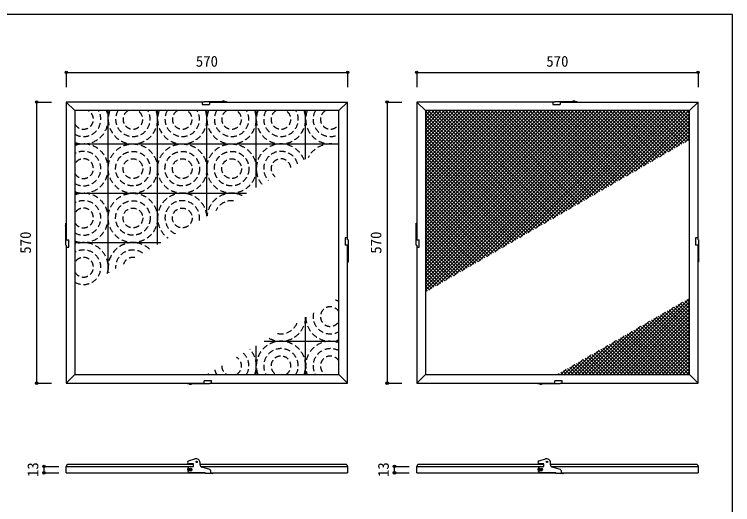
# Model space of a CAD drawing. Units: millimetres, scale not verified. Extents: x -1420 to 1420, y -994 to 994.
# Drawn here: x -35 to 1420, y 0 to 994 of the extents above; entities that cross this region are included whole.
import ezdxf
from ezdxf.enums import TextEntityAlignment as Align

# ---------------------------------------------------------------- set-up
doc = ezdxf.new("R2010")
doc.units = ezdxf.units.MM
doc.header["$LTSCALE"] = 10
doc.header["$PDMODE"] = 32
doc.header["$PDSIZE"] = 5
doc.linetypes.add('DASHED1', pattern=[1.8, 1.2, -0.6])
for name, color, linetype in [('0-0_0', 7, 'Continuous'), ('1-0', 7, 'Continuous'), ('1-1', 7, 'DASHED1'), ('1-2', 7, 'Continuous'), ('1-3', 7, 'Continuous'), ('1-F', 7, 'Continuous')]:
    doc.layers.add(name, color=color, linetype=linetype)
doc.styles.add('ＭＳ ゴシック', font='')
doc.styles.get('ＭＳ ゴシック').set_extended_font_data('MS Gothic')

msp = doc.modelspace()

# ---------------------------------------------------------------- linework, layer by layer
at = {"layer": '0-0_0'}
msp.add_lwpolyline([(-1420, -994), (1420, -994), (1420, 994), (-1420, 994)], close=True, dxfattribs=at)
at = {"layer": '1-0'}
for p, q in [((87.5, 798.76), (70, 816.26)), ((349.5, 817.26), (394.5, 817.26)), ((349.5, 817.26), (349.5, 816.26)), ((360.5, 817.26), (360.5, 811.26)), ((360.5, 816.26), (640, 816.26)), ((394.5, 817.26), (394.5, 816.26)), ((622.5, 798.76), (640, 816.26)), ((640, 536.76), (640, 816.26)), ((797.5, 798.76), (780, 816.26)), ((1059.5, 817.26), (1104.5, 817.26)), ((1059.5, 817.26), (1059.5, 816.26)), ((1070.5, 817.26), (1070.5, 811.26)), ((1070.5, 816.26), (1350, 816.26)), ((1104.5, 817.26), (1104.5, 816.26)), ((1332.5, 798.76), (1350, 816.26)), ((1350, 536.76), (1350, 816.26)), ((69, 570.76), (70, 570.76)), ((69, 525.76), (69, 570.76)), ((779, 570.76), (780, 570.76)), ((779, 525.76), (779, 570.76)), ((69, 536.76), (75, 536.76)), ((69, 525.76), (70, 525.76)), ((641, 525.76), (635, 525.76)), ((641, 536.76), (640, 536.76)), ((641, 536.76), (641, 491.76)), ((779, 536.76), (785, 536.76)), ((779, 525.76), (780, 525.76)), ((1351, 525.76), (1345, 525.76)), ((1351, 536.76), (1350, 536.76)), ((1351, 536.76), (1351, 491.76)), ((641, 491.76), (640, 491.76)), ((1351, 491.76), (1350, 491.76)), ((87.5, 263.76), (70, 246.26)), ((622.5, 263.76), (640, 246.26)), ((797.5, 263.76), (780, 246.26)), ((1332.5, 263.76), (1350, 246.26)), ((349.5, 245.26), (349.5, 251.26)), ((1059.5, 245.26), (1059.5, 251.26)), ((315.5, 245.26), (315.5, 246.26)), ((360.5, 245.26), (315.5, 245.26)), ((360.5, 245.26), (360.5, 246.26)), ((1025.5, 245.26), (1025.5, 246.26)), ((1070.5, 245.26), (1025.5, 245.26)), ((1070.5, 245.26), (1070.5, 246.26)), ((317.83, 88.87), (330.74, 92.67)), ((1027.83, 88.87), (1040.74, 92.67)), ((71.45, 80.39), (70, 77.5)), ((70, 77.5), (327.5, 77.5)), ((70, 64.5), (70, 77.5)), ((327.5, 81.5), (73.24, 81.5)), ((321.5, 77), (327.5, 77)), ((341, 81), (341, 85)), ((636.76, 81.5), (341, 81.5)), ((361.11, 70.94), (344.48, 76.23)), ((638.55, 80.39), (640, 77.5)), ((781.45, 80.39), (780, 77.5)), ((780, 77.5), (1037.5, 77.5)), ((780, 64.5), (780, 77.5)), ((1037.5, 81.5), (783.24, 81.5)), ((1031.5, 77), (1037.5, 77)), ((1051, 81), (1051, 85)), ((1346.76, 81.5), (1051, 81.5)), ((1052.43, 77.5), (1350, 77.5)), ((1071.11, 70.94), (1054.48, 76.23)), ((1348.55, 80.39), (1350, 77.5)), ((1350, 77.5), (1350, 64.5)), ((70, 64.5), (351.5, 64.5)), ((321.5, 65), (351.5, 65)), ((351.5, 63.5), (351.5, 65)), ((351.5, 63.5), (362.5, 63.5)), ((362.5, 69.04), (362.5, 63.5)), ((366.3, 63.55), (362.5, 64.5)), ((362.5, 64.5), (640, 64.5)), ((366.06, 62.61), (362.5, 63.5)), ((366.45, 63.3), (366.3, 62.75)), ((780, 64.5), (1061.5, 64.5)), ((1031.5, 65), (1061.5, 65)), ((1061.5, 63.5), (1061.5, 65)), ((1061.5, 63.5), (1072.5, 63.5)), ((1072.5, 69.04), (1072.5, 63.5)), ((1076.3, 63.55), (1072.5, 64.5)), ((1072.5, 64.5), (1350, 64.5)), ((1076.06, 62.61), (1072.5, 63.5)), ((1076.45, 63.3), (1076.3, 62.75))]:
    msp.add_line(p, q, dxfattribs=at)
for points in [[(349.5, 816.26), (70, 816.26), (70, 536.76)], [(345.5, 816.26), (345.5, 811.26), (360.5, 811.26)], [(1059.5, 816.26), (780, 816.26), (780, 536.76)], [(1055.5, 816.26), (1055.5, 811.26), (1070.5, 811.26)], [(640, 540.76), (635, 540.76), (635, 525.76)], [(1350, 540.76), (1345, 540.76), (1345, 525.76)], [(70, 521.76), (75, 521.76), (75, 536.76)], [(70, 525.76), (70, 246.26), (349.5, 246.26)], [(360.5, 246.26), (640, 246.26), (640, 525.76)], [(780, 521.76), (785, 521.76), (785, 536.76)], [(780, 525.76), (780, 246.26), (1059.5, 246.26)], [(1070.5, 246.26), (1350, 246.26), (1350, 525.76)], [(364.5, 246.26), (364.5, 251.26), (349.5, 251.26)], [(1074.5, 246.26), (1074.5, 251.26), (1059.5, 251.26)], [(327.5, 77), (327.5, 82.5), (318.75, 82.5)], [(342.43, 77.5), (640, 77.5), (640, 64.5)], [(1037.5, 77), (1037.5, 82.5), (1028.75, 82.5)]]:
    msp.add_lwpolyline(points, dxfattribs=at)
for points in [[(622.5, 798.76), (87.5, 798.76), (87.5, 263.76), (622.5, 263.76)], [(1332.5, 798.76), (797.5, 798.76), (797.5, 263.76), (1332.5, 263.76)]]:
    msp.add_lwpolyline(points, close=True, dxfattribs=at)
for centre, radius in [((334, 86.74), 1.5), ((1044, 86.74), 1.5), ((321.5, 71), 3), ((1031.5, 71), 3), ((321.5, 71), 1), ((1031.5, 71), 1)]:
    msp.add_circle(centre, radius, dxfattribs=at)
for centre, radius, start, end in [((318.75, 85.75), 3.25, 106.43044, 270), ((333, 85), 8, 0, 106.43044), ((1028.75, 85.75), 3.25, 106.43044, 270), ((1043, 85), 8, 0, 106.43044), ((73.24, 79.5), 2, 90, 153.43495), ((321.5, 71), 6, 90, 270), ((346, 81), 5, 180, 252.34988), ((636.76, 79.5), 2, 26.56505, 90), ((783.24, 79.5), 2, 90, 153.43495), ((1031.5, 71), 6, 90, 270), ((1056, 81), 5, 180, 252.34988), ((1346.76, 79.5), 2, 26.56505, 90), ((360.5, 69.04), 2, 0, 72.34988), ((366.11, 62.8), 0.2, 255.96376, 345), ((366.25, 63.35), 0.2, 345, 75.96376), ((1070.5, 69.04), 2, 0, 72.34988), ((1076.11, 62.8), 0.2, 255.96376, 345), ((1076.25, 63.35), 0.2, 345, 75.96376)]:
    msp.add_arc(centre, radius, start, end, dxfattribs=at)
for centre, major_axis in [((388.5, 816.26), (3, 0)), ((1098.5, 816.26), (3, 0)), ((70, 564.76), (0, 3)), ((780, 564.76), (0, 3)), ((640, 497.76), (0, -3)), ((1350, 497.76), (0, -3)), ((321.5, 246.26), (-3, 0)), ((1031.5, 246.26), (-3, 0))]:
    msp.add_ellipse(centre, major_axis=major_axis, ratio=0.7, start_param=0.4963174, end_param=2.6452753, dxfattribs=at)
at = {"layer": '1-1', "linetype": 'Continuous'}
for p, q in [((87.5, 431.26), (88.43, 431.26)), ((355, 263.76), (355, 264.32))]:
    msp.add_line(p, q, dxfattribs=at)
at = {"layer": '1-1'}
for centre, radius in [((205, 681.26), 50), ((305, 681.26), 50), ((405, 681.26), 50), ((205, 681.26), 35), ((305, 681.26), 35), ((405, 681.26), 35), ((205, 681.26), 20), ((305, 681.26), 20), ((405, 681.26), 20), ((205, 581.26), 50), ((205, 581.26), 35), ((205, 581.26), 20), ((305, 581.26), 20)]:
    msp.add_circle(centre, radius, dxfattribs=at)
for centre, radius, start, end in [((105, 781.26), 20, 208.95502, 61.04498), ((105, 781.26), 35, 240, 30), ((105, 781.26), 50, 249.51268, 20.48732), ((205, 781.26), 50, 159.51268, 20.48732), ((205, 781.26), 35, 150, 30), ((205, 781.26), 20, 118.95502, 61.04498), ((305, 781.26), 50, 159.51268, 20.48732), ((305, 781.26), 35, 150, 30), ((305, 781.26), 20, 118.95502, 61.04498), ((405, 781.26), 50, 159.51268, 20.48732), ((405, 781.26), 35, 150, 30), ((405, 781.26), 20, 118.95502, 61.04498), ((505, 781.26), 50, 159.51268, 20.48732), ((505, 781.26), 35, 150, 30), ((505, 781.26), 20, 118.95502, 61.04498), ((605, 781.26), 50, 159.51268, 273.70298), ((605, 781.26), 35, 150, 300), ((605, 781.26), 20, 118.95502, 331.04498), ((105, 681.26), 50, 249.51268, 110.48732), ((505, 681.26), 50, 20.53421, 219.46579), ((605, 681.26), 50, 86.67224, 153.32776), ((105, 681.26), 35, 240, 120), ((505, 681.26), 35, 16.41186, 223.58814), ((105, 681.26), 20, 208.95502, 151.04498), ((505, 681.26), 20, 5.72311, 234.27689), ((105, 581.26), 50, 249.51268, 110.48732), ((305, 581.26), 50, 4.37953, 235.62047), ((405, 581.26), 50, 64.58249, 175.41751), ((105, 581.26), 35, 240, 120), ((305, 581.26), 35, 351.84977, 248.15023), ((405, 581.26), 35, 84.17866, 155.82134), ((105, 581.26), 20, 208.95502, 151.04498), ((105, 481.26), 50, 345.54434, 110.48732), ((205, 481.26), 50, 47.43616, 192.56384), ((105, 481.26), 35, 240, 120), ((205, 481.26), 35, 55.34459, 184.65541), ((105, 481.26), 20, 208.95502, 151.04498), ((205, 481.26), 20, 78.51311, 161.48689), ((605, 381.26), 35, 60, 72.69629), ((605, 381.26), 20, 28.95502, 331.04498), ((505, 381.26), 50, 241.68989, 358.31011), ((605, 381.26), 50, 181.66158, 290.48732), ((605, 381.26), 35, 167.30371, 300), ((505, 381.26), 35, 258.63018, 341.36982), ((505, 281.26), 50, 339.51268, 200.48732), ((605, 281.26), 50, 69.51268, 200.48732), ((405, 281.26), 35, 330, 47.17718), ((405, 281.26), 50, 339.51268, 41.93075), ((505, 281.26), 35, 330, 210), ((605, 281.26), 35, 60, 210), ((405, 281.26), 20, 298.95502, 61.1194), ((505, 281.26), 20, 298.95502, 241.04498), ((605, 281.26), 20, 28.95502, 241.04498), ((405, 281.26), 20, 178.8806, 241.04498), ((405, 281.26), 50, 198.06925, 200.48732), ((405, 281.26), 35, 192.82282, 210)]:
    msp.add_arc(centre, radius, start, end, dxfattribs=at)
at = {"layer": '1-2'}
for p, q in [((155, 469.69), (155, 798.76)), ((255, 527.42), (255, 798.76)), ((355, 585.16), (355, 798.76)), ((455, 642.89), (455, 798.76)), ((555, 700.63), (555, 798.76)), ((87.5, 731.26), (622.5, 731.26)), ((87.5, 631.26), (434.84, 631.26)), ((87.5, 531.26), (261.64, 531.26)), ((555, 263.76), (555, 379.79)), ((455, 263.76), (455, 322.06)), ((470.93, 331.26), (622.5, 331.26))]:
    msp.add_line(p, q, dxfattribs=at)
at = {"layer": '1-3'}
for p, q in [((797.5, 434.76), (1161.49, 798.76)), ((797.5, 441.83), (1154.42, 798.76)), ((797.5, 448.9), (1147.35, 798.76)), ((797.5, 455.97), (1140.28, 798.76)), ((797.5, 463.05), (1133.21, 798.76)), ((797.5, 470.12), (1126.14, 798.76)), ((797.5, 477.19), (1119.07, 798.76)), ((797.5, 484.26), (1112, 798.76)), ((797.5, 491.33), (1104.93, 798.76)), ((797.5, 498.4), (1097.85, 798.76)), ((797.5, 505.47), (1090.78, 798.76)), ((797.5, 512.54), (1083.71, 798.76)), ((797.5, 519.61), (1076.64, 798.76)), ((797.5, 526.69), (1069.57, 798.76)), ((797.5, 533.76), (1062.5, 798.76)), ((797.5, 540.83), (1055.43, 798.76)), ((797.5, 547.9), (1048.36, 798.76)), ((797.5, 554.97), (1041.29, 798.76)), ((797.5, 562.04), (1034.22, 798.76)), ((797.5, 569.11), (1027.14, 798.76)), ((797.5, 576.18), (1020.07, 798.76)), ((797.5, 583.25), (1013, 798.76)), ((797.5, 590.33), (1005.93, 798.76)), ((797.5, 597.4), (998.86, 798.76)), ((797.5, 604.47), (991.79, 798.76)), ((797.5, 611.54), (984.72, 798.76)), ((797.5, 618.61), (977.65, 798.76)), ((797.5, 625.68), (970.58, 798.76)), ((797.5, 632.75), (963.5, 798.76)), ((797.5, 639.82), (956.43, 798.76)), ((797.5, 646.89), (949.36, 798.76)), ((797.5, 653.96), (942.29, 798.76)), ((797.5, 661.04), (935.22, 798.76)), ((797.5, 668.11), (928.15, 798.76)), ((797.5, 675.18), (921.08, 798.76)), ((797.5, 682.25), (914.01, 798.76)), ((797.5, 689.32), (906.94, 798.76)), ((797.5, 696.39), (899.87, 798.76)), ((797.5, 703.46), (892.79, 798.76)), ((797.5, 710.53), (885.72, 798.76)), ((797.5, 717.6), (878.65, 798.76)), ((797.5, 724.68), (871.58, 798.76)), ((797.5, 731.75), (864.51, 798.76)), ((797.5, 738.82), (857.44, 798.76)), ((797.5, 745.89), (850.37, 798.76)), ((797.5, 752.96), (843.3, 798.76)), ((797.5, 760.03), (836.23, 798.76)), ((797.5, 767.1), (829.15, 798.76)), ((797.5, 774.17), (822.08, 798.76)), ((797.5, 781.24), (815.01, 798.76)), ((797.5, 788.32), (807.94, 798.76)), ((797.5, 795.39), (800.87, 798.76)), ((797.5, 797.42), (1029.98, 564.94)), ((797.5, 790.35), (1025.5, 562.35)), ((803.24, 798.76), (1034.46, 567.53)), ((804.66, 434.85), (1168.57, 798.76)), ((810.31, 798.76), (1038.95, 570.12)), ((817.38, 798.76), (1043.43, 572.7)), ((821.39, 444.51), (1175.64, 798.76)), ((824.45, 798.76), (1047.91, 575.29)), ((831.52, 798.76), (1052.4, 577.88)), ((838.12, 454.17), (1182.71, 798.76)), ((838.59, 798.76), (1056.88, 580.47)), ((845.66, 798.76), (1061.36, 583.06)), ((852.73, 798.76), (1065.84, 585.65)), ((854.85, 463.83), (1189.78, 798.76)), ((859.8, 798.76), (1070.33, 588.23)), ((866.88, 798.76), (1074.81, 590.82)), ((871.58, 473.49), (1196.85, 798.76)), ((873.95, 798.76), (1079.29, 593.41)), ((881.02, 798.76), (1083.78, 596)), ((888.09, 798.76), (1088.26, 598.59)), ((888.31, 483.15), (1203.92, 798.76)), ((895.16, 798.76), (1092.74, 601.18)), ((902.23, 798.76), (1097.22, 603.76)), ((905.04, 492.81), (1210.99, 798.76)), ((909.3, 798.76), (1101.71, 606.35)), ((916.37, 798.76), (1106.19, 608.94)), ((921.77, 502.47), (1218.06, 798.76)), ((923.44, 798.76), (1110.67, 611.53)), ((930.52, 798.76), (1115.16, 614.12)), ((937.59, 798.76), (1119.64, 616.7)), ((938.5, 512.13), (1225.13, 798.76)), ((944.66, 798.76), (1124.12, 619.29)), ((951.73, 798.76), (1128.6, 621.88)), ((955.23, 521.79), (1232.21, 798.76)), ((958.8, 798.76), (1133.09, 624.47)), ((965.87, 798.76), (1137.57, 627.06)), ((971.96, 531.44), (1239.28, 798.76)), ((972.94, 798.76), (1142.05, 629.65)), ((980.01, 798.76), (1146.54, 632.23)), ((987.08, 798.76), (1151.02, 634.82)), ((988.7, 541.1), (1246.35, 798.76)), ((994.15, 798.76), (1155.5, 637.41)), ((1001.23, 798.76), (1159.98, 640)), ((1005.43, 550.76), (1253.42, 798.76)), ((1008.3, 798.76), (1164.47, 642.59)), ((1015.37, 798.76), (1168.95, 645.17)), ((1022.16, 560.42), (1260.49, 798.76)), ((1022.44, 798.76), (1173.43, 647.76)), ((1029.51, 798.76), (1177.92, 650.35)), ((1036.58, 798.76), (1182.4, 652.94)), ((1038.89, 570.08), (1267.56, 798.76)), ((1043.65, 798.76), (1186.88, 655.53)), ((1050.72, 798.76), (1191.36, 658.12)), ((1055.62, 579.74), (1274.63, 798.76)), ((1057.79, 798.76), (1195.85, 660.7)), ((1064.87, 798.76), (1200.33, 663.29)), ((1071.94, 798.76), (1204.81, 665.88)), ((1072.35, 589.4), (1281.7, 798.76)), ((1079.01, 798.76), (1209.3, 668.47)), ((1086.08, 798.76), (1213.78, 671.06)), ((1089.08, 599.06), (1288.77, 798.76)), ((1093.15, 798.76), (1218.26, 673.64)), ((1100.22, 798.76), (1222.74, 676.23)), ((1105.81, 608.72), (1295.84, 798.76)), ((1107.29, 798.76), (1227.23, 678.82)), ((1114.36, 798.76), (1231.71, 681.41)), ((1121.43, 798.76), (1236.19, 684)), ((1122.54, 618.38), (1302.92, 798.76)), ((1128.51, 798.76), (1240.68, 686.59)), ((1135.58, 798.76), (1245.16, 689.17)), ((1139.27, 628.04), (1309.99, 798.76)), ((1142.65, 798.76), (1249.64, 691.76)), ((1149.72, 798.76), (1254.12, 694.35)), ((1156, 637.7), (1317.06, 798.76)), ((1156.79, 798.76), (1258.61, 696.94)), ((1163.86, 798.76), (1263.09, 699.53)), ((1170.93, 798.76), (1267.57, 702.11)), ((1172.73, 647.36), (1324.13, 798.76)), ((1178, 798.76), (1272.06, 704.7)), ((1185.07, 798.76), (1276.54, 707.29)), ((1189.46, 657.02), (1331.2, 798.76)), ((1192.14, 798.76), (1281.02, 709.88)), ((1199.22, 798.76), (1285.5, 712.47)), ((1206.19, 666.67), (1332.5, 792.99)), ((1206.29, 798.76), (1289.99, 715.06)), ((1213.36, 798.76), (1294.47, 717.64)), ((1220.43, 798.76), (1298.95, 720.23)), ((1222.92, 676.33), (1332.5, 785.91)), ((1227.5, 798.76), (1303.44, 722.82)), ((1234.57, 798.76), (1307.92, 725.41)), ((1241.64, 798.76), (1312.4, 728)), ((1248.71, 798.76), (1316.88, 730.58)), ((1255.78, 798.76), (1321.37, 733.17)), ((1262.86, 798.76), (1325.85, 735.76)), ((1269.93, 798.76), (1330.33, 738.35)), ((1277, 798.76), (1332.5, 743.25)), ((1284.07, 798.76), (1332.5, 750.32)), ((1291.14, 798.76), (1332.5, 757.4)), ((1298.21, 798.76), (1332.5, 764.47)), ((1305.28, 798.76), (1332.5, 771.54)), ((1312.35, 798.76), (1332.5, 778.61)), ((1319.42, 798.76), (1332.5, 785.68)), ((1326.49, 798.76), (1332.5, 792.75)), ((797.5, 783.28), (1021.02, 559.76)), ((797.5, 776.21), (1016.53, 557.18)), ((1239.65, 685.99), (1332.5, 778.84)), ((1256.38, 695.65), (1332.5, 771.77)), ((797.5, 769.14), (1012.05, 554.59)), ((797.5, 762.07), (1007.57, 552)), ((1273.11, 705.31), (1332.5, 764.7)), ((1289.84, 714.97), (1332.5, 757.63)), ((797.5, 754.99), (1003.08, 549.41)), ((797.5, 747.92), (998.6, 546.82)), ((1306.57, 724.63), (1332.5, 750.56)), ((1323.3, 734.29), (1332.5, 743.49)), ((797.5, 740.85), (994.12, 544.23)), ((797.5, 733.78), (989.63, 541.65)), ((797.5, 726.71), (985.15, 539.06)), ((797.5, 719.64), (980.67, 536.47)), ((797.5, 712.57), (976.19, 533.88)), ((797.5, 705.5), (971.7, 531.29)), ((797.5, 698.43), (967.22, 528.71)), ((797.5, 691.36), (962.74, 526.12)), ((797.5, 684.28), (958.25, 523.53)), ((797.5, 677.21), (953.77, 520.94)), ((797.5, 670.14), (949.29, 518.35)), ((797.5, 663.07), (944.81, 515.76)), ((797.5, 656), (940.32, 513.18)), ((797.5, 648.93), (935.84, 510.59)), ((797.5, 641.86), (931.36, 508)), ((797.5, 634.79), (926.87, 505.41)), ((797.5, 627.72), (922.39, 502.82)), ((797.5, 620.64), (917.91, 500.24)), ((797.5, 613.57), (913.43, 497.65)), ((797.5, 606.5), (908.94, 495.06)), ((797.5, 599.43), (904.46, 492.47)), ((797.5, 592.36), (899.98, 489.88)), ((797.5, 585.29), (895.49, 487.29)), ((797.5, 578.22), (891.01, 484.71)), ((797.5, 571.15), (886.53, 482.12)), ((797.5, 564.08), (882.05, 479.53)), ((797.5, 557), (877.56, 476.94)), ((797.5, 549.93), (873.08, 474.35)), ((797.5, 542.86), (868.6, 471.77)), ((797.5, 535.79), (864.11, 469.18)), ((797.5, 528.72), (859.63, 466.59)), ((797.5, 521.65), (855.15, 464)), ((797.5, 514.58), (850.67, 461.41)), ((797.5, 507.51), (846.18, 458.82)), ((797.5, 500.44), (841.7, 456.24)), ((797.5, 493.37), (837.22, 453.65)), ((797.5, 486.29), (832.73, 451.06)), ((797.5, 479.22), (828.25, 448.47)), ((797.5, 472.15), (823.77, 445.88)), ((797.5, 465.08), (819.29, 443.3)), ((797.5, 458.01), (814.8, 440.71)), ((797.5, 450.94), (810.32, 438.12)), ((797.5, 443.87), (805.84, 435.53)), ((797.5, 436.8), (801.35, 432.94)), ((797.5, 431.26), (798.43, 431.26)), ((1170.97, 263.76), (1317.06, 409.85)), ((1178.04, 263.76), (1332.5, 418.22)), ((1185.11, 263.76), (1332.5, 411.15)), ((1314.07, 408.13), (1332.5, 389.7)), ((1318.56, 410.72), (1332.5, 396.77)), ((1323.04, 413.3), (1332.5, 403.84)), ((1327.52, 415.89), (1332.5, 410.91)), ((1332, 418.48), (1332.5, 417.98)), ((1163.9, 263.76), (1300.33, 400.19)), ((1192.18, 263.76), (1332.5, 404.08)), ((1199.25, 263.76), (1332.5, 397.01)), ((1291.66, 395.19), (1332.5, 354.35)), ((1296.14, 397.77), (1332.5, 361.42)), ((1300.62, 400.36), (1332.5, 368.49)), ((1305.11, 402.95), (1332.5, 375.56)), ((1309.59, 405.54), (1332.5, 382.63)), ((1149.75, 263.76), (1266.87, 380.88)), ((1156.82, 263.76), (1283.6, 390.54)), ((1206.32, 263.76), (1332.5, 389.93)), ((1213.39, 263.76), (1332.5, 382.86)), ((1264.76, 379.66), (1332.5, 311.92)), ((1269.24, 382.25), (1332.5, 318.99)), ((1273.73, 384.83), (1332.5, 326.06)), ((1278.21, 387.42), (1332.5, 333.13)), ((1282.69, 390.01), (1332.5, 340.2)), ((1287.18, 392.6), (1332.5, 347.27)), ((1142.68, 263.76), (1250.14, 371.22)), ((1220.46, 263.76), (1332.5, 375.79)), ((1227.54, 263.76), (1332.5, 368.72)), ((1237.86, 364.13), (1332.5, 269.49)), ((1242.35, 366.72), (1332.5, 276.56)), ((1246.83, 369.3), (1332.5, 283.63)), ((1251.31, 371.89), (1332.5, 290.71)), ((1255.8, 374.48), (1332.5, 297.78)), ((1260.28, 377.07), (1332.5, 304.85)), ((1128.54, 263.76), (1216.68, 351.9)), ((1135.61, 263.76), (1233.41, 361.56)), ((1215.45, 351.19), (1302.88, 263.76)), ((1219.93, 353.77), (1309.95, 263.76)), ((1224.42, 356.36), (1317.02, 263.76)), ((1228.9, 358.95), (1324.09, 263.76)), ((1233.38, 361.54), (1331.16, 263.76)), ((1234.61, 263.76), (1332.5, 361.65)), ((1241.68, 263.76), (1332.5, 354.58)), ((1121.47, 263.76), (1199.95, 342.24)), ((1188.55, 335.66), (1260.45, 263.76)), ((1193.04, 338.25), (1267.53, 263.76)), ((1197.52, 340.83), (1274.6, 263.76)), ((1202, 343.42), (1281.67, 263.76)), ((1206.48, 346.01), (1288.74, 263.76)), ((1210.97, 348.6), (1295.81, 263.76)), ((1248.75, 263.76), (1332.5, 347.51)), ((1255.82, 263.76), (1332.5, 340.44)), ((1107.33, 263.76), (1166.49, 322.92)), ((1114.4, 263.76), (1183.22, 332.58)), ((1161.66, 320.13), (1218.03, 263.76)), ((1166.14, 322.72), (1225.1, 263.76)), ((1170.62, 325.3), (1232.17, 263.76)), ((1175.1, 327.89), (1239.24, 263.76)), ((1179.59, 330.48), (1246.31, 263.76)), ((1184.07, 333.07), (1253.38, 263.76)), ((1262.89, 263.76), (1332.5, 333.37)), ((1269.96, 263.76), (1332.5, 326.29)), ((1100.26, 263.76), (1149.76, 313.26)), ((1139.24, 307.19), (1182.67, 263.76)), ((1143.72, 309.78), (1189.74, 263.76)), ((1148.21, 312.36), (1196.81, 263.76)), ((1152.69, 314.95), (1203.89, 263.76)), ((1157.17, 317.54), (1210.96, 263.76)), ((1277.03, 263.76), (1332.5, 319.22)), ((1284.1, 263.76), (1332.5, 312.15)), ((1086.11, 263.76), (1116.3, 293.94)), ((1093.19, 263.76), (1133.03, 303.6)), ((1112.34, 291.66), (1140.25, 263.76)), ((1116.83, 294.25), (1147.32, 263.76)), ((1121.31, 296.83), (1154.39, 263.76)), ((1125.79, 299.42), (1161.46, 263.76)), ((1130.28, 302.01), (1168.53, 263.76)), ((1134.76, 304.6), (1175.6, 263.76)), ((1291.17, 263.76), (1332.5, 305.08)), ((1298.25, 263.76), (1332.5, 298.01)), ((1079.04, 263.76), (1099.57, 284.28)), ((1089.93, 278.72), (1104.89, 263.76)), ((1094.41, 281.31), (1111.96, 263.76)), ((1098.9, 283.89), (1119.03, 263.76)), ((1103.38, 286.48), (1126.1, 263.76)), ((1107.86, 289.07), (1133.17, 263.76)), ((1305.32, 263.76), (1332.5, 290.94)), ((1312.39, 263.76), (1332.5, 283.87)), ((1319.46, 263.76), (1332.5, 276.8)), ((1064.9, 263.76), (1066.11, 264.96)), ((1065, 263.76), (1065, 264.32)), ((1067.52, 265.78), (1069.54, 263.76)), ((1071.97, 263.76), (1082.84, 274.62)), ((1072, 268.36), (1076.61, 263.76)), ((1076.48, 270.95), (1083.68, 263.76)), ((1080.96, 273.54), (1090.75, 263.76)), ((1085.45, 276.13), (1097.82, 263.76)), ((1326.53, 263.76), (1332.5, 269.73))]:
    msp.add_line(p, q, dxfattribs=at)
at = {"layer": '1-F'}
for p, q in [((70, 876.26), (640, 876.26)), ((70, 876.26), (70, 846.26)), ((640, 876.26), (640, 846.26)), ((780, 876.26), (1350, 876.26)), ((780, 876.26), (780, 846.26)), ((1350, 876.26), (1350, 846.26)), ((10, 816.26), (10, 246.26)), ((10, 816.26), (40, 816.26)), ((720, 816.26), (720, 246.26)), ((720, 816.26), (750, 816.26)), ((10, 246.26), (40, 246.26)), ((720, 246.26), (750, 246.26)), ((25, 64.5), (25, 77.5)), ((25, 77.5), (55, 77.5)), ((735, 64.5), (735, 77.5)), ((735, 77.5), (765, 77.5)), ((25, 64.5), (55, 64.5)), ((735, 64.5), (765, 64.5))]:
    msp.add_line(p, q, dxfattribs=at)
for p in [(70, 876.26), (640, 876.26), (780, 876.26), (1350, 876.26), (10, 816.26), (720, 816.26), (10, 246.26), (720, 246.26), (25, 77.5), (735, 77.5), (25, 64.5), (735, 64.5)]:
    msp.add_point(p, dxfattribs=at)

# ---------------------------------------------------------------- texts
at = {"layer": '1-F', "style": 'ＭＳ ゴシック'}
for p in [(332.5, 881.26), (1042.5, 881.26)]:
    msp.add_text('570', height=21.99, dxfattribs=at).set_placement(p, align=Align.BOTTOM_LEFT)
for s, p in [('570', (5, 508.76)), ('570', (715, 508.76)), ('13', (20, 56)), ('13', (730, 56))]:
    msp.add_text(s, height=21.99, rotation=90, dxfattribs=at).set_placement(p, align=Align.BOTTOM_LEFT)

doc.saveas('drawing.dxf')
